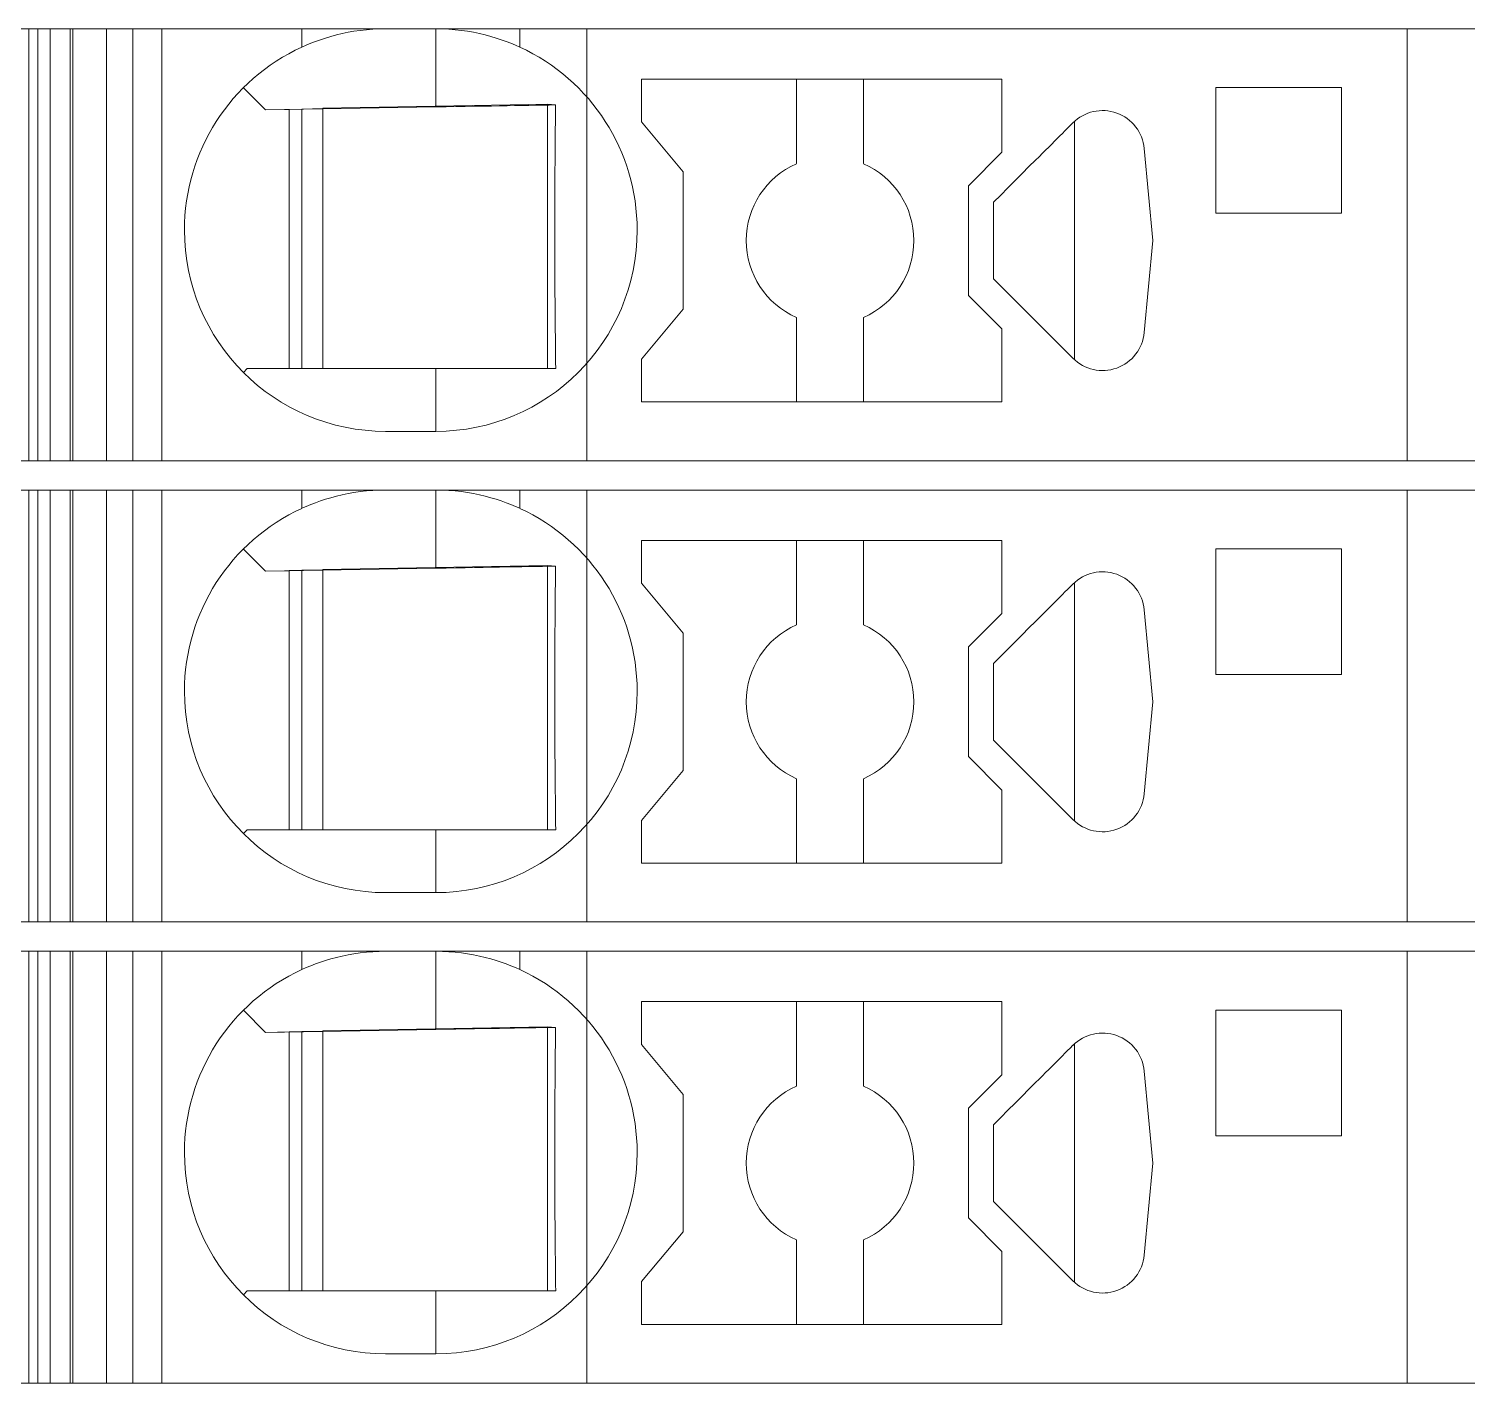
# Model space of a CAD drawing. Header units: millimetres. Extents: x 0 to 2100, y 0 to 1485.
# Drawn here: x 1240.89 to 1258.05, y 255.35 to 271.5 of the extents above; entities that cross this region are included whole.
import ezdxf
from ezdxf.enums import TextEntityAlignment as Align

# ---------------------------------------------------------------- set-up
doc = ezdxf.new("R2010")
doc.units = ezdxf.units.MM
for name, color, linetype, lineweight in [('EPLAN309', 5, 'Continuous', 5), ('EPLAN493', 5, 'Continuous', 5), ('MAIN-1', 7, 'Continuous', 5), ('MAIN-2', 7, 'Continuous', 5)]:
    doc.layers.add(name, color=color, linetype=linetype, lineweight=lineweight)
doc.styles.add('Tahoma', font='')
doc.styles.get('Tahoma').set_extended_font_data('Tahoma')

# ---------------------------------------------------------------- blocks, each defined once
blk = doc.blocks.new('EPLSYM_LibrarySPECIAL_Symbol12_Variant0_Placement8_96')
at = {"layer": 'EPLAN309', "lineweight": 13, "ltscale": 20}
blk.add_lwpolyline([(0, -5.15), (68.15, -5.15), (68.15, 0), (0, 0)], close=True, dxfattribs=at)
at = {"layer": 'EPLAN493', "color": 5, "style": 'Tahoma'}
blk.add_attdef('17_20450', text='', height=2.93475, dxfattribs=at).set_placement((0, -27.293475), align=Align.MIDDLE_RIGHT)
blk = doc.blocks.new('EPLSYM_LibrarySPECIAL_Symbol12_Variant0_Placement8_97')
at = {"layer": 'EPLAN309', "lineweight": 13, "ltscale": 20}
blk.add_lwpolyline([(0, -5.15), (68.15, -5.15), (68.15, 0), (0, 0)], close=True, dxfattribs=at)
at = {"layer": 'EPLAN493', "color": 5, "style": 'Tahoma'}
blk.add_attdef('17_20450', text='', height=2.93475, dxfattribs=at).set_placement((0, -27.293475), align=Align.MIDDLE_RIGHT)
blk = doc.blocks.new('EPLSYM_LibrarySPECIAL_Symbol12_Variant0_Placement8_98')
at = {"layer": 'EPLAN309', "lineweight": 13, "ltscale": 20}
blk.add_lwpolyline([(0, -5.15), (68.15, -5.15), (68.15, 0), (0, 0)], close=True, dxfattribs=at)
at = {"layer": 'EPLAN493', "color": 5, "style": 'Tahoma'}
blk.add_attdef('17_20450', text='', height=2.93475, dxfattribs=at).set_placement((0, -27.293475), align=Align.MIDDLE_RIGHT)

msp = doc.modelspace()

# ---------------------------------------------------------------- linework, layer by layer
at = {"layer": 'MAIN-1'}
for p, q in [((1241.001, 271.5), (1240.893, 271.5)), ((1240.893, 266.35), (1240.893, 271.5)), ((1241.001, 271.5), (1244.15, 271.5)), ((1241.001, 266.35), (1241.001, 271.5)), ((1244.15, 271.5), (1245.15, 271.5)), ((1244.15, 271.5), (1244.15, 271.282)), ((1244.497, 271.409), (1244.563, 271.427)), ((1244.563, 271.427), (1244.631, 271.443)), ((1244.631, 271.443), (1244.701, 271.458)), ((1244.701, 271.458), (1244.772, 271.47)), ((1244.772, 271.47), (1244.846, 271.481)), ((1244.846, 271.481), (1244.921, 271.489)), ((1244.921, 271.489), (1244.997, 271.495)), ((1244.997, 271.495), (1245.073, 271.499)), ((1245.073, 271.499), (1245.15, 271.5)), ((1245.75, 271.5), (1245.15, 271.5)), ((1245.827, 271.499), (1245.75, 271.5)), ((1246.75, 271.5), (1245.75, 271.5)), ((1245.75, 270.568), (1245.75, 271.5)), ((1245.903, 271.495), (1245.827, 271.499)), ((1245.979, 271.489), (1245.903, 271.495)), ((1246.054, 271.481), (1245.979, 271.489)), ((1246.128, 271.47), (1246.054, 271.481)), ((1246.199, 271.458), (1246.128, 271.47)), ((1246.269, 271.443), (1246.199, 271.458)), ((1246.337, 271.427), (1246.269, 271.443)), ((1246.403, 271.409), (1246.337, 271.427)), ((1246.75, 271.5), (1257.332, 271.5)), ((1246.75, 271.5), (1246.75, 271.282)), ((1258.05, 271.5), (1257.332, 271.5)), ((1257.332, 266.35), (1257.332, 271.5)), ((1244.15, 271.282), (1244.202, 271.305)), ((1244.202, 271.305), (1244.256, 271.327)), ((1244.256, 271.327), (1244.313, 271.349)), ((1244.313, 271.349), (1244.372, 271.37)), ((1244.372, 271.37), (1244.433, 271.39)), ((1244.433, 271.39), (1244.497, 271.409)), ((1246.467, 271.39), (1246.403, 271.409)), ((1246.528, 271.37), (1246.467, 271.39)), ((1246.587, 271.349), (1246.528, 271.37)), ((1246.644, 271.327), (1246.587, 271.349)), ((1246.698, 271.305), (1246.644, 271.327)), ((1246.75, 271.282), (1246.698, 271.305)), ((1243.453, 270.797), (1243.717, 270.533)), ((1248.2, 270.9), (1248.2, 270.389)), ((1252.5, 270.9), (1248.2, 270.9)), ((1250.05, 270.9), (1250.05, 269.892)), ((1250.85, 269.892), (1250.85, 270.9)), ((1252.5, 270.029), (1252.5, 270.9)), ((1255.05, 270.8), (1255.05, 269.3)), ((1256.55, 270.8), (1255.05, 270.8)), ((1256.55, 269.3), (1256.55, 270.8)), ((1243.717, 270.533), (1245.75, 270.568)), ((1245.87, 270.57), (1245.75, 270.568)), ((1245.987, 270.572), (1245.87, 270.57)), ((1246.1, 270.574), (1245.987, 270.572)), ((1246.209, 270.576), (1246.1, 270.574)), ((1246.313, 270.578), (1246.209, 270.576)), ((1246.412, 270.579), (1246.313, 270.578)), ((1246.507, 270.581), (1246.412, 270.579)), ((1246.599, 270.583), (1246.507, 270.581)), ((1246.688, 270.584), (1246.599, 270.583)), ((1246.774, 270.586), (1246.688, 270.584)), ((1246.858, 270.587), (1246.774, 270.586)), ((1246.94, 270.588), (1246.858, 270.587)), ((1247.02, 270.59), (1246.94, 270.588)), ((1247.099, 270.591), (1247.02, 270.59)), ((1247.079, 267.45), (1247.079, 270.591)), ((1247.176, 270.592), (1247.099, 270.591)), ((1247.176, 270.522), (1247.176, 270.592)), ((1244, 267.45), (1244, 270.538)), ((1244.15, 270.54), (1244.15, 267.45)), ((1244.4, 267.45), (1244.4, 270.545)), ((1247.174, 270.377), (1247.175, 270.45)), ((1247.175, 270.45), (1247.176, 270.522)), ((1248.7, 269.793), (1248.2, 270.389)), ((1253.367, 270.398), (1253.367, 267.552)), ((1247.172, 270.149), (1247.173, 270.227)), ((1247.173, 270.303), (1247.174, 270.377)), ((1247.173, 270.227), (1247.173, 270.303)), ((1253.19, 270.222), (1253.158, 270.191)), ((1253.221, 270.253), (1253.19, 270.222)), ((1253.252, 270.285), (1253.221, 270.253)), ((1253.284, 270.316), (1253.252, 270.285)), ((1253.315, 270.347), (1253.284, 270.316)), ((1253.346, 270.379), (1253.315, 270.347)), ((1247.17, 269.988), (1247.171, 270.07)), ((1247.171, 270.07), (1247.172, 270.149)), ((1253.021, 270.053), (1252.983, 270.015)), ((1253.058, 270.09), (1253.021, 270.053)), ((1253.094, 270.126), (1253.058, 270.09)), ((1253.127, 270.159), (1253.094, 270.126)), ((1253.158, 270.191), (1253.127, 270.159)), ((1254.302, 268.975), (1254.198, 270.072)), ((1247.169, 269.817), (1247.17, 269.904)), ((1247.17, 269.904), (1247.17, 269.988)), ((1252.1, 269.629), (1252.5, 270.029)), ((1252.902, 269.934), (1252.823, 269.856)), ((1252.943, 269.975), (1252.902, 269.934)), ((1252.983, 270.015), (1252.943, 269.975)), ((1247.168, 269.632), (1247.169, 269.726)), ((1247.169, 269.726), (1247.169, 269.817)), ((1248.7, 268.157), (1248.7, 269.793)), ((1252.742, 269.774), (1252.658, 269.69)), ((1252.823, 269.856), (1252.742, 269.774)), ((1247.167, 269.431), (1247.168, 269.534)), ((1247.168, 269.534), (1247.168, 269.632)), ((1252.1, 269.629), (1252.1, 268.321)), ((1252.572, 269.604), (1252.486, 269.518)), ((1252.658, 269.69), (1252.572, 269.604)), ((1247.167, 269.324), (1247.167, 269.431)), ((1252.486, 269.518), (1252.4, 269.432)), ((1252.4, 269.302), (1252.4, 269.432)), ((1247.167, 269.213), (1247.167, 269.324)), ((1247.167, 269.1), (1247.167, 269.213)), ((1252.4, 269.171), (1252.4, 269.302)), ((1255.05, 269.3), (1256.55, 269.3)), ((1247.167, 268.979), (1247.167, 269.1)), ((1252.4, 269.04), (1252.4, 269.171)), ((1252.4, 268.91), (1252.4, 269.04)), ((1247.167, 268.861), (1247.167, 268.979)), ((1247.167, 268.747), (1247.167, 268.861)), ((1252.4, 268.779), (1252.4, 268.91)), ((1254.198, 267.878), (1254.302, 268.975)), ((1247.168, 268.638), (1247.167, 268.747)), ((1252.4, 268.648), (1252.4, 268.779)), ((1247.168, 268.534), (1247.168, 268.638)), ((1247.169, 268.434), (1247.168, 268.534)), ((1252.4, 268.518), (1252.4, 268.648)), ((1252.4, 268.518), (1253.346, 267.571)), ((1247.169, 268.339), (1247.169, 268.434)), ((1247.17, 268.248), (1247.169, 268.339)), ((1247.171, 268.159), (1247.17, 268.248)), ((1247.172, 268.073), (1247.171, 268.159)), ((1252.5, 267.921), (1252.1, 268.321)), ((1247.172, 267.99), (1247.172, 268.073)), ((1247.173, 267.908), (1247.172, 267.99)), ((1248.2, 267.561), (1248.7, 268.157)), ((1250.05, 267.05), (1250.05, 268.058)), ((1250.85, 267.05), (1250.85, 268.058)), ((1247.174, 267.829), (1247.173, 267.908)), ((1247.175, 267.75), (1247.174, 267.829)), ((1252.5, 267.05), (1252.5, 267.921)), ((1247.176, 267.674), (1247.175, 267.75)), ((1247.176, 267.598), (1247.176, 267.674)), ((1247.177, 267.524), (1247.176, 267.598)), ((1247.178, 267.45), (1247.177, 267.524)), ((1248.2, 267.561), (1248.2, 267.05)), ((1243.5, 267.45), (1243.453, 267.403)), ((1243.5, 267.45), (1245.75, 267.45)), ((1245.75, 267.45), (1245.842, 267.45)), ((1245.75, 267.45), (1245.75, 266.7)), ((1245.842, 267.45), (1245.933, 267.45)), ((1245.933, 267.45), (1246.023, 267.45)), ((1246.023, 267.45), (1246.11, 267.45)), ((1246.11, 267.45), (1246.195, 267.45)), ((1246.195, 267.45), (1246.278, 267.45)), ((1246.278, 267.45), (1246.358, 267.45)), ((1246.358, 267.45), (1246.436, 267.45)), ((1246.436, 267.45), (1246.511, 267.45)), ((1246.511, 267.45), (1246.585, 267.45)), ((1246.585, 267.45), (1246.657, 267.45)), ((1246.657, 267.45), (1246.726, 267.45)), ((1246.726, 267.45), (1246.795, 267.45)), ((1246.795, 267.45), (1246.861, 267.45)), ((1246.861, 267.45), (1246.927, 267.45)), ((1246.927, 267.45), (1246.991, 267.45)), ((1246.991, 267.45), (1247.055, 267.45)), ((1247.055, 267.45), (1247.117, 267.45)), ((1247.117, 267.45), (1247.178, 267.45)), ((1252.5, 267.05), (1248.2, 267.05)), ((1245.75, 266.7), (1245.15, 266.7)), ((1241.001, 266.35), (1240.893, 266.35)), ((1241.001, 266.35), (1257.332, 266.35)), ((1258.05, 266.35), (1257.332, 266.35)), ((1241.001, 266), (1240.893, 266)), ((1240.893, 260.85), (1240.893, 266)), ((1241.001, 266), (1244.15, 266)), ((1241.001, 260.85), (1241.001, 266)), ((1244.15, 266), (1245.15, 266)), ((1244.15, 266), (1244.15, 265.782)), ((1244.563, 265.927), (1244.631, 265.943)), ((1244.631, 265.943), (1244.701, 265.958)), ((1244.701, 265.958), (1244.772, 265.97)), ((1244.772, 265.97), (1244.846, 265.981)), ((1244.846, 265.981), (1244.921, 265.989)), ((1244.921, 265.989), (1244.997, 265.995)), ((1244.997, 265.995), (1245.073, 265.999)), ((1245.073, 265.999), (1245.15, 266)), ((1245.75, 266), (1245.15, 266)), ((1245.827, 265.999), (1245.75, 266)), ((1246.75, 266), (1245.75, 266)), ((1245.75, 265.068), (1245.75, 266)), ((1245.903, 265.995), (1245.827, 265.999)), ((1245.979, 265.989), (1245.903, 265.995)), ((1246.054, 265.981), (1245.979, 265.989)), ((1246.128, 265.97), (1246.054, 265.981)), ((1246.199, 265.958), (1246.128, 265.97)), ((1246.269, 265.943), (1246.199, 265.958)), ((1246.337, 265.927), (1246.269, 265.943)), ((1246.75, 266), (1257.332, 266)), ((1246.75, 266), (1246.75, 265.782)), ((1258.05, 266), (1257.332, 266)), ((1257.332, 260.85), (1257.332, 266)), ((1244.15, 265.782), (1244.202, 265.805)), ((1244.202, 265.805), (1244.256, 265.827)), ((1244.256, 265.827), (1244.313, 265.849)), ((1244.313, 265.849), (1244.372, 265.87)), ((1244.372, 265.87), (1244.433, 265.89)), ((1244.433, 265.89), (1244.497, 265.909)), ((1244.497, 265.909), (1244.563, 265.927)), ((1246.403, 265.909), (1246.337, 265.927)), ((1246.467, 265.89), (1246.403, 265.909)), ((1246.528, 265.87), (1246.467, 265.89)), ((1246.587, 265.849), (1246.528, 265.87)), ((1246.644, 265.827), (1246.587, 265.849)), ((1246.698, 265.805), (1246.644, 265.827)), ((1246.75, 265.782), (1246.698, 265.805)), ((1243.453, 265.297), (1243.717, 265.033)), ((1248.2, 265.4), (1248.2, 264.889)), ((1252.5, 265.4), (1248.2, 265.4)), ((1250.05, 265.4), (1250.05, 264.392)), ((1250.85, 264.392), (1250.85, 265.4)), ((1252.5, 264.529), (1252.5, 265.4)), ((1255.05, 265.3), (1255.05, 263.8)), ((1256.55, 265.3), (1255.05, 265.3)), ((1256.55, 263.8), (1256.55, 265.3)), ((1245.87, 265.07), (1245.75, 265.068)), ((1245.987, 265.072), (1245.87, 265.07)), ((1246.1, 265.074), (1245.987, 265.072)), ((1246.209, 265.076), (1246.1, 265.074)), ((1246.313, 265.078), (1246.209, 265.076)), ((1246.412, 265.079), (1246.313, 265.078)), ((1246.507, 265.081), (1246.412, 265.079)), ((1246.599, 265.083), (1246.507, 265.081)), ((1246.688, 265.084), (1246.599, 265.083)), ((1246.774, 265.086), (1246.688, 265.084)), ((1246.858, 265.087), (1246.774, 265.086)), ((1246.94, 265.088), (1246.858, 265.087)), ((1247.02, 265.09), (1246.94, 265.088)), ((1247.099, 265.091), (1247.02, 265.09)), ((1247.079, 261.95), (1247.079, 265.091)), ((1247.176, 265.092), (1247.099, 265.091)), ((1247.176, 265.022), (1247.176, 265.092)), ((1243.717, 265.033), (1245.75, 265.068)), ((1244, 261.95), (1244, 265.038)), ((1244.15, 265.04), (1244.15, 261.95)), ((1244.4, 261.95), (1244.4, 265.045)), ((1247.174, 264.877), (1247.175, 264.95)), ((1247.175, 264.95), (1247.176, 265.022)), ((1253.367, 264.898), (1253.367, 262.052)), ((1247.172, 264.649), (1247.173, 264.727)), ((1247.173, 264.803), (1247.174, 264.877)), ((1247.173, 264.727), (1247.173, 264.803)), ((1248.7, 264.293), (1248.2, 264.889)), ((1253.221, 264.753), (1253.19, 264.722)), ((1253.252, 264.785), (1253.221, 264.753)), ((1253.284, 264.816), (1253.252, 264.785)), ((1253.315, 264.847), (1253.284, 264.816)), ((1253.346, 264.879), (1253.315, 264.847)), ((1247.17, 264.488), (1247.171, 264.57)), ((1247.171, 264.57), (1247.172, 264.649)), ((1253.058, 264.59), (1253.021, 264.553)), ((1253.094, 264.626), (1253.058, 264.59)), ((1253.127, 264.659), (1253.094, 264.626)), ((1253.158, 264.691), (1253.127, 264.659)), ((1253.19, 264.722), (1253.158, 264.691)), ((1254.302, 263.475), (1254.198, 264.572)), ((1247.169, 264.317), (1247.17, 264.404)), ((1247.17, 264.404), (1247.17, 264.488)), ((1252.1, 264.129), (1252.5, 264.529)), ((1252.902, 264.434), (1252.823, 264.356)), ((1252.943, 264.475), (1252.902, 264.434)), ((1252.983, 264.515), (1252.943, 264.475)), ((1253.021, 264.553), (1252.983, 264.515)), ((1247.168, 264.132), (1247.169, 264.226)), ((1247.169, 264.226), (1247.169, 264.317)), ((1248.7, 262.657), (1248.7, 264.293)), ((1252.742, 264.274), (1252.658, 264.19)), ((1252.823, 264.356), (1252.742, 264.274)), ((1247.168, 264.034), (1247.168, 264.132)), ((1252.1, 264.129), (1252.1, 262.821)), ((1252.572, 264.104), (1252.486, 264.018)), ((1252.658, 264.19), (1252.572, 264.104)), ((1247.167, 263.931), (1247.168, 264.034)), ((1247.167, 263.824), (1247.167, 263.931)), ((1252.486, 264.018), (1252.4, 263.932)), ((1252.4, 263.802), (1252.4, 263.932)), ((1247.167, 263.713), (1247.167, 263.824)), ((1247.167, 263.6), (1247.167, 263.713)), ((1252.4, 263.671), (1252.4, 263.802)), ((1255.05, 263.8), (1256.55, 263.8)), ((1247.167, 263.479), (1247.167, 263.6)), ((1252.4, 263.54), (1252.4, 263.671)), ((1252.4, 263.41), (1252.4, 263.54)), ((1247.167, 263.361), (1247.167, 263.479)), ((1247.167, 263.247), (1247.167, 263.361)), ((1252.4, 263.279), (1252.4, 263.41)), ((1254.198, 262.378), (1254.302, 263.475)), ((1247.168, 263.138), (1247.167, 263.247)), ((1252.4, 263.148), (1252.4, 263.279)), ((1247.168, 263.034), (1247.168, 263.138)), ((1247.169, 262.934), (1247.168, 263.034)), ((1252.4, 263.018), (1252.4, 263.148)), ((1252.4, 263.018), (1253.346, 262.071)), ((1247.169, 262.839), (1247.169, 262.934)), ((1247.17, 262.748), (1247.169, 262.839)), ((1247.171, 262.659), (1247.17, 262.748)), ((1252.5, 262.421), (1252.1, 262.821)), ((1247.172, 262.573), (1247.171, 262.659)), ((1247.172, 262.49), (1247.172, 262.573)), ((1248.2, 262.061), (1248.7, 262.657)), ((1250.05, 261.55), (1250.05, 262.558)), ((1250.85, 261.55), (1250.85, 262.558)), ((1247.173, 262.408), (1247.172, 262.49)), ((1247.174, 262.329), (1247.173, 262.408)), ((1247.175, 262.25), (1247.174, 262.329)), ((1252.5, 261.55), (1252.5, 262.421)), ((1247.176, 262.174), (1247.175, 262.25)), ((1247.176, 262.098), (1247.176, 262.174)), ((1247.177, 262.024), (1247.176, 262.098)), ((1247.178, 261.95), (1247.177, 262.024)), ((1248.2, 262.061), (1248.2, 261.55)), ((1243.5, 261.95), (1243.453, 261.903)), ((1243.5, 261.95), (1245.75, 261.95)), ((1245.75, 261.95), (1245.842, 261.95)), ((1245.75, 261.95), (1245.75, 261.2)), ((1245.842, 261.95), (1245.933, 261.95)), ((1245.933, 261.95), (1246.023, 261.95)), ((1246.023, 261.95), (1246.11, 261.95)), ((1246.11, 261.95), (1246.195, 261.95)), ((1246.195, 261.95), (1246.278, 261.95)), ((1246.278, 261.95), (1246.358, 261.95)), ((1246.358, 261.95), (1246.436, 261.95)), ((1246.436, 261.95), (1246.511, 261.95)), ((1246.511, 261.95), (1246.585, 261.95)), ((1246.585, 261.95), (1246.657, 261.95)), ((1246.657, 261.95), (1246.726, 261.95)), ((1246.726, 261.95), (1246.795, 261.95)), ((1246.795, 261.95), (1246.861, 261.95)), ((1246.861, 261.95), (1246.927, 261.95)), ((1246.927, 261.95), (1246.991, 261.95)), ((1246.991, 261.95), (1247.055, 261.95)), ((1247.055, 261.95), (1247.117, 261.95)), ((1247.117, 261.95), (1247.178, 261.95)), ((1252.5, 261.55), (1248.2, 261.55)), ((1245.75, 261.2), (1245.15, 261.2)), ((1241.001, 260.85), (1240.893, 260.85)), ((1241.001, 260.85), (1257.332, 260.85)), ((1258.05, 260.85), (1257.332, 260.85)), ((1241.001, 260.5), (1240.893, 260.5)), ((1240.893, 255.35), (1240.893, 260.5)), ((1241.001, 260.5), (1244.15, 260.5)), ((1241.001, 255.35), (1241.001, 260.5)), ((1244.15, 260.5), (1245.15, 260.5)), ((1244.15, 260.5), (1244.15, 260.282)), ((1244.563, 260.427), (1244.631, 260.443)), ((1244.631, 260.443), (1244.701, 260.458)), ((1244.701, 260.458), (1244.772, 260.47)), ((1244.772, 260.47), (1244.846, 260.481)), ((1244.846, 260.481), (1244.921, 260.489)), ((1244.921, 260.489), (1244.997, 260.495)), ((1244.997, 260.495), (1245.073, 260.499)), ((1245.073, 260.499), (1245.15, 260.5)), ((1245.75, 260.5), (1245.15, 260.5)), ((1245.827, 260.499), (1245.75, 260.5)), ((1246.75, 260.5), (1245.75, 260.5)), ((1245.75, 259.568), (1245.75, 260.5)), ((1245.903, 260.495), (1245.827, 260.499)), ((1245.979, 260.489), (1245.903, 260.495)), ((1246.054, 260.481), (1245.979, 260.489)), ((1246.128, 260.47), (1246.054, 260.481)), ((1246.199, 260.458), (1246.128, 260.47)), ((1246.269, 260.443), (1246.199, 260.458)), ((1246.337, 260.427), (1246.269, 260.443)), ((1246.75, 260.5), (1257.332, 260.5)), ((1246.75, 260.5), (1246.75, 260.282)), ((1258.05, 260.5), (1257.332, 260.5)), ((1257.332, 255.35), (1257.332, 260.5)), ((1244.15, 260.282), (1244.202, 260.305)), ((1244.202, 260.305), (1244.256, 260.327)), ((1244.256, 260.327), (1244.313, 260.349)), ((1244.313, 260.349), (1244.372, 260.37)), ((1244.372, 260.37), (1244.433, 260.39)), ((1244.433, 260.39), (1244.497, 260.409)), ((1244.497, 260.409), (1244.563, 260.427)), ((1246.403, 260.409), (1246.337, 260.427)), ((1246.467, 260.39), (1246.403, 260.409)), ((1246.528, 260.37), (1246.467, 260.39)), ((1246.587, 260.349), (1246.528, 260.37)), ((1246.644, 260.327), (1246.587, 260.349)), ((1246.698, 260.305), (1246.644, 260.327)), ((1246.75, 260.282), (1246.698, 260.305)), ((1243.453, 259.797), (1243.717, 259.533)), ((1248.2, 259.9), (1248.2, 259.389)), ((1252.5, 259.9), (1248.2, 259.9)), ((1250.05, 259.9), (1250.05, 258.892)), ((1250.85, 258.892), (1250.85, 259.9)), ((1252.5, 259.029), (1252.5, 259.9)), ((1255.05, 259.8), (1255.05, 258.3)), ((1256.55, 259.8), (1255.05, 259.8)), ((1256.55, 258.3), (1256.55, 259.8)), ((1246.412, 259.579), (1246.313, 259.578)), ((1246.507, 259.581), (1246.412, 259.579)), ((1246.599, 259.583), (1246.507, 259.581)), ((1246.688, 259.584), (1246.599, 259.583)), ((1246.774, 259.586), (1246.688, 259.584)), ((1246.858, 259.587), (1246.774, 259.586)), ((1246.94, 259.588), (1246.858, 259.587)), ((1247.02, 259.59), (1246.94, 259.588)), ((1247.099, 259.591), (1247.02, 259.59)), ((1247.079, 256.45), (1247.079, 259.591)), ((1247.176, 259.592), (1247.099, 259.591)), ((1247.176, 259.522), (1247.176, 259.592)), ((1243.717, 259.533), (1245.75, 259.568)), ((1244, 256.45), (1244, 259.538)), ((1244.15, 259.54), (1244.15, 256.45)), ((1244.4, 256.45), (1244.4, 259.545)), ((1245.87, 259.57), (1245.75, 259.568)), ((1245.987, 259.572), (1245.87, 259.57)), ((1246.1, 259.574), (1245.987, 259.572)), ((1246.209, 259.576), (1246.1, 259.574)), ((1246.313, 259.578), (1246.209, 259.576)), ((1247.174, 259.377), (1247.175, 259.45)), ((1247.175, 259.45), (1247.176, 259.522)), ((1247.173, 259.303), (1247.174, 259.377)), ((1247.173, 259.227), (1247.173, 259.303)), ((1248.7, 258.793), (1248.2, 259.389)), ((1253.221, 259.253), (1253.19, 259.222)), ((1253.252, 259.285), (1253.221, 259.253)), ((1253.284, 259.316), (1253.252, 259.285)), ((1253.315, 259.347), (1253.284, 259.316)), ((1253.346, 259.379), (1253.315, 259.347)), ((1253.367, 259.398), (1253.367, 256.552)), ((1247.17, 258.988), (1247.171, 259.07)), ((1247.171, 259.07), (1247.172, 259.149)), ((1247.172, 259.149), (1247.173, 259.227)), ((1253.058, 259.09), (1253.021, 259.053)), ((1253.094, 259.126), (1253.058, 259.09)), ((1253.127, 259.159), (1253.094, 259.126)), ((1253.158, 259.191), (1253.127, 259.159)), ((1253.19, 259.222), (1253.158, 259.191)), ((1254.302, 257.975), (1254.198, 259.072)), ((1247.169, 258.817), (1247.17, 258.904)), ((1247.17, 258.904), (1247.17, 258.988)), ((1252.1, 258.629), (1252.5, 259.029)), ((1252.902, 258.934), (1252.823, 258.856)), ((1252.943, 258.975), (1252.902, 258.934)), ((1252.983, 259.015), (1252.943, 258.975)), ((1253.021, 259.053), (1252.983, 259.015)), ((1247.168, 258.632), (1247.169, 258.726)), ((1247.169, 258.726), (1247.169, 258.817)), ((1248.7, 257.157), (1248.7, 258.793)), ((1252.742, 258.774), (1252.658, 258.69)), ((1252.823, 258.856), (1252.742, 258.774)), ((1247.168, 258.534), (1247.168, 258.632)), ((1252.1, 258.629), (1252.1, 257.321)), ((1252.572, 258.604), (1252.486, 258.518)), ((1252.658, 258.69), (1252.572, 258.604)), ((1247.167, 258.431), (1247.168, 258.534)), ((1247.167, 258.324), (1247.167, 258.431)), ((1252.486, 258.518), (1252.4, 258.432)), ((1252.4, 258.302), (1252.4, 258.432)), ((1247.167, 258.213), (1247.167, 258.324)), ((1247.167, 258.1), (1247.167, 258.213)), ((1252.4, 258.171), (1252.4, 258.302)), ((1255.05, 258.3), (1256.55, 258.3)), ((1247.167, 257.979), (1247.167, 258.1)), ((1252.4, 258.04), (1252.4, 258.171)), ((1252.4, 257.91), (1252.4, 258.04)), ((1247.167, 257.861), (1247.167, 257.979)), ((1252.4, 257.779), (1252.4, 257.91)), ((1254.198, 256.878), (1254.302, 257.975)), ((1247.167, 257.747), (1247.167, 257.861)), ((1247.168, 257.638), (1247.167, 257.747)), ((1252.4, 257.648), (1252.4, 257.779)), ((1247.168, 257.534), (1247.168, 257.638)), ((1247.169, 257.434), (1247.168, 257.534)), ((1252.4, 257.518), (1252.4, 257.648)), ((1247.169, 257.339), (1247.169, 257.434)), ((1252.4, 257.518), (1253.346, 256.571)), ((1247.17, 257.248), (1247.169, 257.339)), ((1247.171, 257.159), (1247.17, 257.248)), ((1252.5, 256.921), (1252.1, 257.321)), ((1247.172, 257.073), (1247.171, 257.159)), ((1247.172, 256.99), (1247.172, 257.073)), ((1248.2, 256.561), (1248.7, 257.157)), ((1250.05, 256.05), (1250.05, 257.058)), ((1250.85, 256.05), (1250.85, 257.058)), ((1247.173, 256.908), (1247.172, 256.99)), ((1247.174, 256.829), (1247.173, 256.908)), ((1252.5, 256.05), (1252.5, 256.921)), ((1247.175, 256.75), (1247.174, 256.829)), ((1247.176, 256.674), (1247.175, 256.75)), ((1247.176, 256.598), (1247.176, 256.674)), ((1247.177, 256.524), (1247.176, 256.598)), ((1247.178, 256.45), (1247.177, 256.524)), ((1248.2, 256.561), (1248.2, 256.05)), ((1243.5, 256.45), (1243.453, 256.403)), ((1243.5, 256.45), (1245.75, 256.45)), ((1245.75, 256.45), (1245.842, 256.45)), ((1245.75, 256.45), (1245.75, 255.7)), ((1245.842, 256.45), (1245.933, 256.45)), ((1245.933, 256.45), (1246.023, 256.45)), ((1246.023, 256.45), (1246.11, 256.45)), ((1246.11, 256.45), (1246.195, 256.45)), ((1246.195, 256.45), (1246.278, 256.45)), ((1246.278, 256.45), (1246.358, 256.45)), ((1246.358, 256.45), (1246.436, 256.45)), ((1246.436, 256.45), (1246.511, 256.45)), ((1246.511, 256.45), (1246.585, 256.45)), ((1246.585, 256.45), (1246.657, 256.45)), ((1246.657, 256.45), (1246.726, 256.45)), ((1246.726, 256.45), (1246.795, 256.45)), ((1246.795, 256.45), (1246.861, 256.45)), ((1246.861, 256.45), (1246.927, 256.45)), ((1246.927, 256.45), (1246.991, 256.45)), ((1246.991, 256.45), (1247.055, 256.45)), ((1247.055, 256.45), (1247.117, 256.45)), ((1247.117, 256.45), (1247.178, 256.45)), ((1252.5, 256.05), (1248.2, 256.05)), ((1245.75, 255.7), (1245.15, 255.7)), ((1241.001, 255.35), (1240.893, 255.35)), ((1241.001, 255.35), (1257.332, 255.35)), ((1258.05, 255.35), (1257.332, 255.35))]:
    msp.add_line(p, q, dxfattribs=at)
for centre, radius, start, end in [((1245.15, 269.1), 2.4, 114.6244, 180), ((1245.75, 269.1), 2.4, 0, 65.3756), ((1253.7, 270.025), 0.5, 5.4404, 135), ((1250.45, 268.975), 1, 113.5782, 180), ((1250.45, 268.975), 1, 0, 66.4218), ((1245.15, 269.1), 2.4, 180, 270), ((1245.75, 269.1), 2.4, 270, 0), ((1250.45, 268.975), 1, 180, 246.4218), ((1250.45, 268.975), 1, 293.5782, 0), ((1253.7, 267.925), 0.5, 225, 354.5596), ((1245.15, 263.6), 2.4, 114.6244, 180), ((1245.75, 263.6), 2.4, 0, 65.3756), ((1253.7, 264.525), 0.5, 5.4404, 135), ((1250.45, 263.475), 1, 113.5782, 180), ((1250.45, 263.475), 1, 0, 66.4218), ((1245.15, 263.6), 2.4, 180, 270), ((1245.75, 263.6), 2.4, 270, 0), ((1250.45, 263.475), 1, 180, 246.4218), ((1250.45, 263.475), 1, 293.5782, 0), ((1253.7, 262.425), 0.5, 225, 354.5596), ((1245.15, 258.1), 2.4, 114.6244, 180), ((1245.75, 258.1), 2.4, 0, 65.3756), ((1253.7, 259.025), 0.5, 5.4404, 135), ((1250.45, 257.975), 1, 113.5782, 180), ((1250.45, 257.975), 1, 0, 66.4218), ((1245.15, 258.1), 2.4, 180, 270), ((1245.75, 258.1), 2.4, 270, 0), ((1250.45, 257.975), 1, 180, 246.4218), ((1250.45, 257.975), 1, 293.5782, 0), ((1253.7, 256.925), 0.5, 225, 354.5596)]:
    msp.add_arc(centre, radius, start, end, dxfattribs=at)
at = {"layer": 'MAIN-2'}
for p, q in [((1241.15, 271.5), (1241.15, 266.35)), ((1241.389, 266.35), (1241.389, 271.5)), ((1241.417, 271.5), (1241.417, 266.35)), ((1241.82, 271.5), (1241.82, 266.35)), ((1242.136, 266.35), (1242.136, 271.5)), ((1242.481, 271.5), (1242.481, 266.35)), ((1247.55, 266.35), (1247.55, 271.5)), ((1244.4, 270.553), (1247.079, 270.6)), ((1247.079, 270.6), (1247.176, 270.592)), ((1247.079, 270.591), (1247.079, 270.6)), ((1243.717, 270.533), (1244, 270.538)), ((1244.15, 270.542), (1244, 270.539)), ((1244, 270.539), (1244, 270.538)), ((1244, 270.538), (1244, 270.538)), ((1244.4, 270.548), (1244.15, 270.543)), ((1244.15, 270.542), (1244.15, 270.543)), ((1244.15, 270.542), (1244.15, 270.54)), ((1244.4, 270.548), (1244.4, 270.553)), ((1244.4, 270.545), (1244.4, 270.548)), ((1244.15, 267.45), (1244.15, 267.45)), ((1244.4, 267.45), (1244.4, 267.45)), ((1241.15, 266), (1241.15, 260.85)), ((1241.389, 260.85), (1241.389, 266)), ((1241.417, 266), (1241.417, 260.85)), ((1241.82, 266), (1241.82, 260.85)), ((1242.136, 260.85), (1242.136, 266)), ((1242.481, 266), (1242.481, 260.85)), ((1247.55, 260.85), (1247.55, 266)), ((1244.4, 265.053), (1247.079, 265.1)), ((1247.079, 265.1), (1247.176, 265.092)), ((1247.079, 265.091), (1247.079, 265.1)), ((1243.717, 265.033), (1244, 265.038)), ((1244.15, 265.042), (1244, 265.039)), ((1244, 265.039), (1244, 265.038)), ((1244, 265.038), (1244, 265.038)), ((1244.4, 265.048), (1244.15, 265.043)), ((1244.15, 265.042), (1244.15, 265.043)), ((1244.15, 265.042), (1244.15, 265.04)), ((1244.4, 265.048), (1244.4, 265.053)), ((1244.4, 265.045), (1244.4, 265.048)), ((1244.15, 261.95), (1244.15, 261.95)), ((1244.4, 261.95), (1244.4, 261.95)), ((1241.15, 260.5), (1241.15, 255.35)), ((1241.389, 255.35), (1241.389, 260.5)), ((1241.417, 260.5), (1241.417, 255.35)), ((1241.82, 260.5), (1241.82, 255.35)), ((1242.136, 255.35), (1242.136, 260.5)), ((1242.481, 260.5), (1242.481, 255.35)), ((1247.55, 255.35), (1247.55, 260.5)), ((1244.4, 259.553), (1247.079, 259.6)), ((1247.079, 259.6), (1247.176, 259.592)), ((1247.079, 259.591), (1247.079, 259.6)), ((1243.717, 259.533), (1244, 259.538)), ((1244.15, 259.542), (1244, 259.539)), ((1244, 259.539), (1244, 259.538)), ((1244, 259.538), (1244, 259.538)), ((1244.4, 259.548), (1244.15, 259.543)), ((1244.15, 259.542), (1244.15, 259.543)), ((1244.15, 259.542), (1244.15, 259.54)), ((1244.4, 259.548), (1244.4, 259.553)), ((1244.4, 259.545), (1244.4, 259.548)), ((1244.15, 256.45), (1244.15, 256.45)), ((1244.4, 256.45), (1244.4, 256.45))]:
    msp.add_line(p, q, dxfattribs=at)

# ---------------------------------------------------------------- block references
for name, p in [('EPLSYM_LibrarySPECIAL_Symbol12_Variant0_Placement8_96', (1222, 271.5)), ('EPLSYM_LibrarySPECIAL_Symbol12_Variant0_Placement8_97', (1222, 266)), ('EPLSYM_LibrarySPECIAL_Symbol12_Variant0_Placement8_98', (1222, 260.5))]:
    msp.add_blockref(name, p)

doc.saveas('drawing.dxf')
